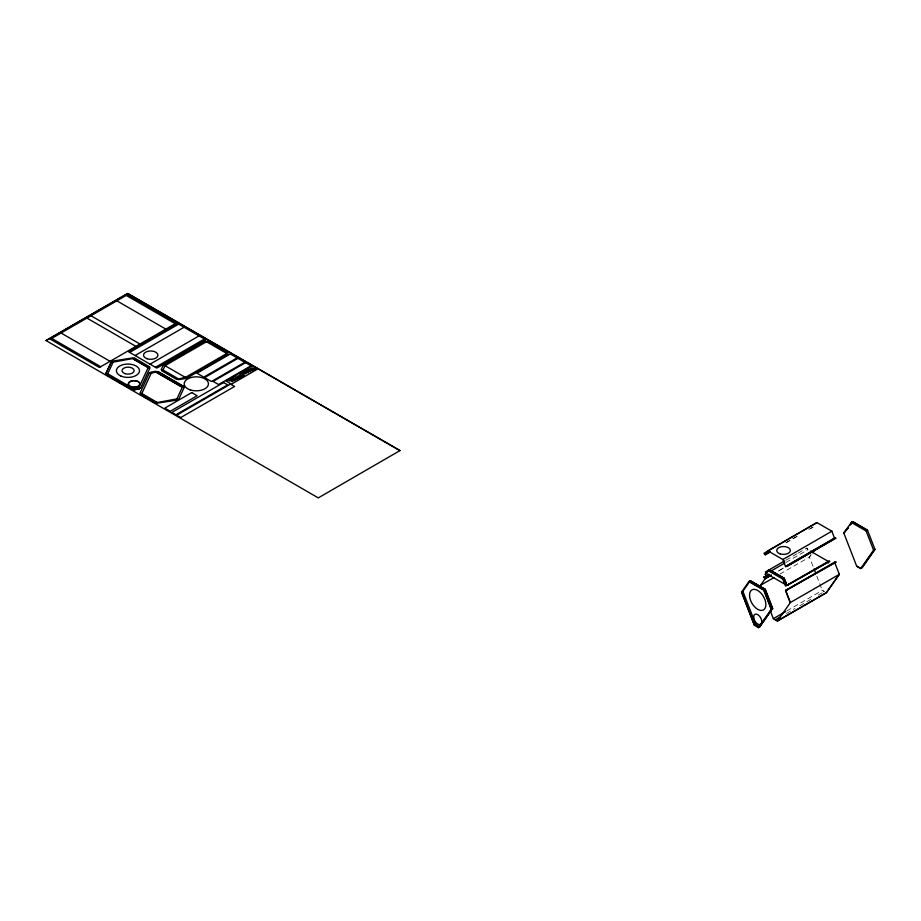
<?xml version="1.0" encoding="UTF-8"?>
<svg xmlns="http://www.w3.org/2000/svg" width="921" height="921" viewBox="0 0 921 921"><rect width="100%" height="100%" fill="white"/><g stroke="black" fill="none" stroke-linecap="round" stroke-linejoin="round"><path stroke-width="0.69" stroke-dasharray="4.61 3.45" d="M786.039 562.363L808.074 549.607L806.842 548.064L808.051 551.23M810.952 554.822L809.398 557.044L813.6 567.739M811.044 554.868L809.478 557.09L779.995 574.025M786.004 542.676L797.033 536.31M812.955 527.123L808.051 529.943L812.978 527.238M786.027 542.803L797.056 536.436M786.05 560.106L797.068 553.705M798.265 553.049L806.842 548.064M783.449 568.073L777.324 571.607L783.541 568.096M786.81 610.922L822.384 590.361L824.364 591.581L822.338 590.419L816.651 575.729M786.396 613.513L794.973 608.482M799.865 605.73L813.347 597.867M818.239 595.127L823.144 592.215"/><path stroke-width="1.38" d="M165.02 365.672L165.101 364.06L205.107 340.954L228.178 354.274L186.733 378.209L165.02 365.672L163.155 365.384L161.163 369.678L163.029 369.966L177.937 378.577L178.432 379.648L185.869 378.496L185.363 377.426L176.579 379.36L161.659 370.749L163.029 369.966L165.02 365.672L207.824 340.954L228.178 352.708L185.363 377.426M149.536 366.731L148.177 367.594L138.76 387.891L139.255 388.961L133.936 389.79L133.441 388.639L107.699 373.776L106.341 374.64L132.071 389.502L133.441 388.639L140.614 388.098L150.042 367.801L148.177 367.514L133.361 359.04L132.866 357.889L112.707 361.067L113.122 362.172L134.719 358.177L149.536 366.811M149.375 372.89L139.946 393.267L141.811 393.555L151.228 373.178L157.917 371.566L183.647 386.498L182.289 387.292L176.867 398.977L177.362 400.048L157.123 403.179L156.628 402.109L141.811 393.474L140.453 394.338L155.269 402.891L176.867 398.897L178.72 399.265L184.142 387.499L182.289 387.211L156.547 372.429L156.052 371.278L150.733 372.176L151.228 373.258L149.375 372.97M111.349 361.93L105.846 373.569L111.349 361.849L113.122 362.172L107.699 373.857L106.341 374.64L132.071 389.502M767.884 550.862L782.85 559.496L785.532 566.565L786.764 566.45L835.773 538.163L834.53 538.267L831.859 531.21L816.881 522.564L767.884 550.862L765.201 554.822L763.958 553.279L816.927 522.668M759.767 626.81L755.761 624.496L754.426 625.301L741.601 592.076L748.969 581.439L763.866 590.039L771.314 609.23L758.409 627.592L754.426 625.301L741.52 592.03L742.89 591.247L750.327 580.656L765.224 589.256L772.673 608.447L759.767 626.81L758.409 627.592M765.282 574.405L767.918 570.502L782.815 579.102L785.532 586.101L828.405 561.35L829.683 561.326L786.925 585.399L766.525 573.622L765.328 572.033L784.83 560.808M771.199 575.141L765.075 578.676L763.935 577.168L768.828 574.336M761.506 588.047L760.47 585.388L765.167 578.699L771.291 575.165M812.518 552.612L814.072 550.39L811.631 551.806M812.61 552.635L814.176 550.413M770.278 610.669L773.341 618.705L777.393 621.042L790.345 602.633L785.659 590.568L835.842 562.167L785.659 590.568M874.95 549.4L873.592 550.182L866.143 530.991L851.246 522.391L852.604 521.608L867.501 530.208L874.95 549.4L862.044 567.762L860.686 568.545L856.703 566.254L843.797 532.983L851.349 522.449M850.129 525.131L852.604 521.608L867.467 530.254M851.004 524.049L852.65 521.7M839.261 574.29L826.356 592.652L777.359 620.95M839.342 574.336L790.264 602.587L785.567 590.476L834.564 562.19L839.342 574.336L826.402 592.756L777.393 621.042M860.686 568.545L873.58 550.102M874.869 549.353L861.998 567.658L860.709 568.407L856.818 566.15M46.05 340.563L127.72 293.408L399.967 450.588L127.72 293.557L46.05 340.563L318.286 497.893L399.967 450.588M129.665 352.409L178.662 324.123M135.065 355.529L184.073 327.243M150.042 364.175L199.04 335.889M155.442 367.295L204.45 339.009M183.647 386.498L157.917 371.647L156.547 372.349L182.289 387.211L184.142 387.58M141.811 393.474L140.453 394.338L155.269 402.811L156.628 402.028L157.123 403.179M182.289 387.292L183.647 386.429M770.071 551.875L765.178 554.707L770.106 551.99M782.815 559.554L831.859 531.21M750.327 580.656L749.015 581.542L763.831 590.096L771.234 609.184L772.673 608.447M765.201 574.37L769.346 569.673L784.243 578.273L786.96 585.272M770.186 571.515L784.922 562.984M763.9 577.214L768.793 574.382M785.555 566.473L834.564 538.175L785.532 566.565M843.797 532.983L848.471 527.491L843.947 532.994M741.601 592.076L742.89 591.328L755.796 624.519M786.764 566.45L835.773 538.163M760.389 585.342L773.951 577.605M763.831 590.096L765.224 589.256M782.769 579.148L784.243 578.273M866.143 530.991L867.501 530.208M786.925 585.399L829.648 561.234M828.44 563.007L828.44 561.43M773.341 618.705L785.625 611.579M758.363 627.489L759.664 626.752L772.523 608.436L765.121 589.348L750.304 580.794M780.271 616.966L775.367 619.798M133.441 388.72L140.614 388.178M834.564 562.19L835.808 562.075M788.169 585.296L786.891 585.319L784.139 578.365L769.323 569.811M785.567 590.476L786.833 590.453M105.846 373.489L107.699 373.776M810.376 551.08L828.37 561.476M126.212 295.411L175.22 323.697M116.852 300.822L165.849 329.108M90.983 315.753L139.992 344.04M86.931 318.09L135.928 346.377M148.177 367.594L133.361 359.04L134.719 358.177M61.062 333.022L110.071 361.32M51.726 338.41L100.734 366.708M763.935 577.168L765.167 578.699M814.06 569.063L815.672 573.058M139.255 388.961L133.936 389.79M228.73 380.408C230.135 382.652 231.424 378.75 228.73 380.408M231.021 379.36C232.426 381.616 233.704 377.714 231.021 379.36M231.493 380.995C232.898 383.251 234.187 379.348 231.493 380.995M233.301 378.324C234.705 380.58 235.995 376.677 233.301 378.324M233.761 379.97C235.166 382.215 236.455 378.312 233.761 379.97M235.592 377.288C236.996 379.533 238.274 375.63 235.592 377.288M236.029 378.934C237.445 381.179 238.723 377.276 236.029 378.934M237.871 376.252C239.276 378.496 240.565 374.594 237.871 376.252M238.297 377.898C239.713 380.154 240.991 376.252 238.297 377.898M239.679 373.581C241.083 375.826 242.361 371.923 239.679 373.581M240.151 375.204C241.555 377.46 242.845 373.558 240.151 375.204M240.577 376.873C241.981 379.118 243.259 375.215 240.577 376.873M241.958 372.533C243.363 374.789 244.652 370.887 241.958 372.533M242.442 374.168C243.846 376.424 245.124 372.521 242.442 374.168M242.845 375.837C244.249 378.094 245.527 374.191 242.845 375.837M244.249 371.497C245.654 373.753 246.932 369.851 244.249 371.497M244.721 373.132C246.126 375.377 247.415 371.474 244.721 373.132M246.529 370.461C247.933 372.706 249.223 368.803 246.529 370.461M246.943 372.084C248.451 374.49 249.821 370.311 246.943 372.084M248.808 369.425C250.213 371.67 251.502 367.767 248.808 369.425M249.292 371.059C250.708 373.304 251.928 369.425 249.292 371.059M251.099 368.377C252.504 370.633 253.782 366.731 251.099 368.377M251.571 370.012C252.987 372.268 254.265 368.365 251.571 370.012M253.862 368.976C255.267 371.232 256.556 367.318 253.862 368.976M127.57 294.628L50.367 339.204L99.364 367.491L176.579 322.914L127.57 294.628M177.304 323.34L128.307 351.626L156.8 368.089L205.809 339.791L177.304 323.34M230.331 353.952L196.979 373.201L203.783 377.138L237.134 357.878L230.331 353.952M237.963 358.361L204.612 377.61L211.416 381.536L244.767 362.287L237.963 358.361M191.729 392.588L164.801 408.13L170.247 411.273L197.175 395.731L191.729 392.588M245.573 362.644L213.108 381.386L218.553 384.529L251.019 365.787L245.573 362.644M252.066 365.982L226.002 381.029L231.447 384.172L257.512 369.125L252.066 365.982M223.596 382.537L171.87 412.401L175.946 414.761L227.671 384.897L223.596 382.537M230.515 384.115L176.682 415.187L180.769 417.547L234.602 386.463L230.515 384.115M147.107 358.753A7.218 4.168 0 0 0 157.94 355.138A7.218 4.168 0 0 0 147.107 351.534A7.218 4.168 0 0 0 147.107 358.753M120.904 376.021A11.547 6.666 0 0 0 139.393 371.6A11.547 6.666 0 0 0 123.518 364.566A11.547 6.666 0 0 0 120.904 376.021M131.219 386.82A5.779 3.339 0 0 0 139.877 383.93A5.779 3.339 0 0 0 131.219 381.041A5.779 3.339 0 0 0 131.219 386.82M131.219 386.901A5.779 3.339 0 0 0 139.877 384.011A5.779 3.339 0 0 0 131.219 381.121A5.779 3.339 0 0 0 131.219 386.901M125.06 373.673A6.067 3.5 0 0 0 134.155 370.645A6.067 3.5 0 0 0 125.06 367.606A6.067 3.5 0 0 0 125.06 373.673M190.256 389.894A12.123 7 0 0 0 208.445 383.838A12.123 7 0 0 0 190.256 377.771A12.123 7 0 0 0 190.256 389.894M780.122 553.878A6.838 3.949 0 0 0 790.368 550.459A6.838 3.949 0 0 0 780.122 547.051A6.838 3.949 0 0 0 780.122 553.878M749.544 595.173A11.547 6.666 60 0 0 761.794 610.416A11.547 6.666 60 0 0 761.794 594.08A11.547 6.666 60 0 0 749.544 595.173M753.631 616.978A5.779 3.339 60 0 0 759.756 624.599A5.779 3.339 60 0 0 759.756 616.425A5.779 3.339 60 0 0 753.631 616.978"/></g></svg>
